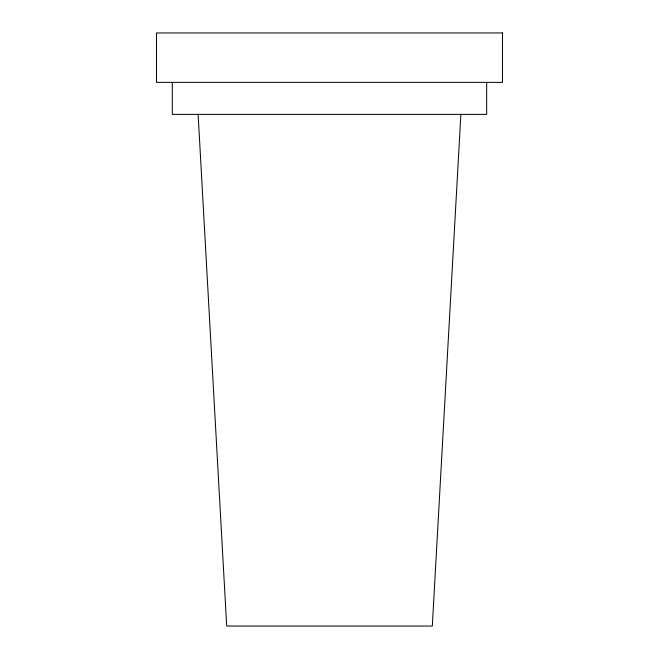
<?xml version="1.0" encoding="UTF-8"?>
<svg xmlns="http://www.w3.org/2000/svg" width="659" height="659" viewBox="0 0 659 659"><rect width="100%" height="100%" fill="white"/><g stroke="black" fill="none" stroke-linecap="round" stroke-linejoin="round"><path stroke-width="0.99" d="M460.872 114.386L432.304 626.05L226.696 626.05L198.128 114.386M486.671 82.375L486.671 114.386L172.328 114.386L172.328 82.375M502.488 32.95L156.512 32.95L156.512 82.375L502.488 82.375L502.488 32.95"/></g></svg>
